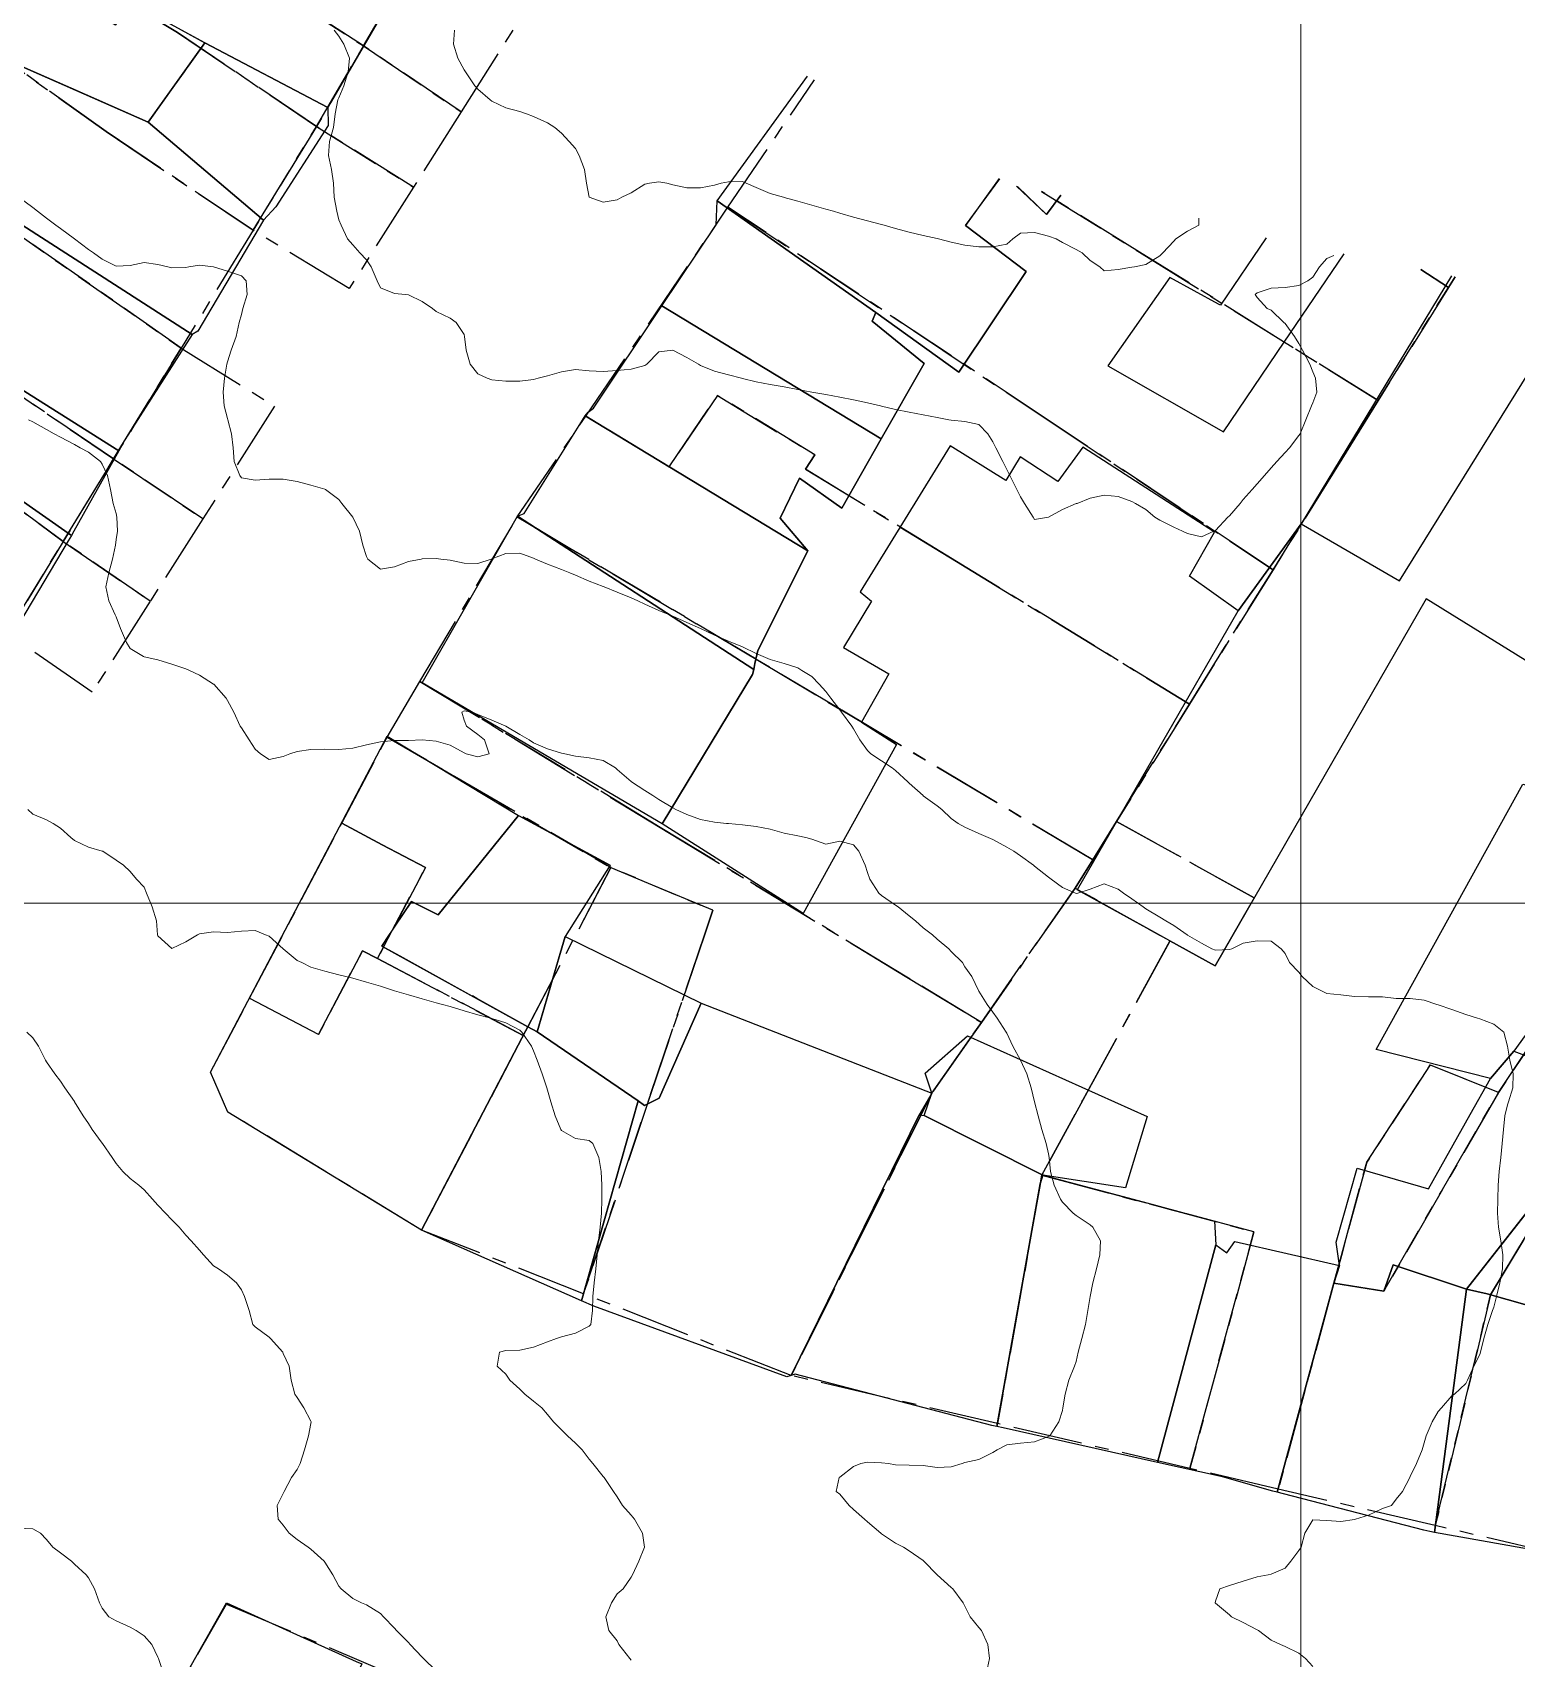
# Model space of a CAD drawing. Header units: centimetres. Extents: x 0 to 642158, y -847 to 649707.
# Drawn here: x 616421.2 to 616474.6, y 621760.2 to 621818.7 of the extents above; entities that cross this region are included whole.
import ezdxf

# ---------------------------------------------------------------- set-up
doc = ezdxf.new("R2010")
doc.units = ezdxf.units.CM
doc.header["$MEASUREMENT"] = 0
doc.linetypes.add('CENTERX2', pattern=[4, 2.5, -0.5, 0.5, -0.5])
doc.layers.add('MEV_grille', color=254, linetype='Continuous', lineweight=9)
doc.layers.add('WAL_topographie 0.5', color=253, linetype='Continuous', lineweight=20)
doc.layers.add('SPW_batiments', color=7, linetype='Continuous')
doc.layers.add('SPW_parcellaire cadastral', color=7, linetype='CENTERX2', lineweight=25, true_color=0xff0542)

# ---------------------------------------------------------------- blocks, each defined once
blk = doc.blocks.new('*U114')
at = {"layer": 'MEV_grille', "transparency": 33554687}
blk.add_lwpolyline([(-1338.461, 0), (1338.461, 0)], dxfattribs=at)
blk = doc.blocks.new('*U115')
at = {"layer": 'MEV_grille', "color": 0, "linetype": 'ByBlock', "lineweight": -2, "transparency": 16777216}
blk.add_blockref('*U114', (0, -600), dxfattribs=at)
blk = doc.blocks.new('*U112')
at = {"layer": 'MEV_grille', "transparency": 33554687}
blk.add_lwpolyline([(0, 1825.476), (0, -1825.476)], dxfattribs=at)
blk = doc.blocks.new('*U113')
at = {"layer": 'MEV_grille', "color": 0, "linetype": 'ByBlock', "lineweight": -2, "transparency": 16777216}
blk.add_blockref('*U112', (1100, 0), dxfattribs=at)

msp = doc.modelspace()

# ---------------------------------------------------------------- linework, layer by layer
at = {"layer": 'SPW_batiments'}
for points in [[(616423.56, 621823.672), (616424.767, 621822.32), (616424.847, 621822.23), (616424.899, 621822.29), (616426.132, 621822.012), (616425.988, 621821.792), (616425.192, 621820.576), (616424.684, 621819.799), (616425.972, 621819.097), (616427.438, 621818.298), (616426.837, 621817.457), (616426.767, 621817.359), (616426.695, 621817.258), (616426.349, 621816.774), (616425.401, 621815.446), (616422.635, 621816.667), (616420.781, 621817.486)], [(616429.818, 621820.24), (616431.291, 621821.839), (616434.332, 621820.24), (616431.954, 621816.136), (616431.86, 621815.973), (616427.437, 621818.298), (616424.684, 621819.799), (616425.988, 621821.791), (616426.132, 621822.012), (616429.818, 621820.24)], [(616431.86, 621815.973), (616431.866, 621815.326), (616429.986, 621812.404), (616429.544, 621811.924), (616425.401, 621815.446), (616427.437, 621818.298), (616431.86, 621815.973)], [(616425.401, 621815.446), (616429.544, 621811.924), (616427.189, 621807.937), (616426.983, 621807.82), (616418.223, 621813.452), (616418.241, 621813.768), (616420.781, 621817.486), (616425.401, 621815.446)], [(616455.983, 621813.42), (616454.773, 621811.733), (616456.952, 621810.08), (616454.533, 621806.462), (616451.552, 621808.611), (616445.849, 621812.626), (616449.087, 621817.099)], [(616426.983, 621807.82), (616424.561, 621804.03), (616424.343, 621803.641), (616415.98, 621808.907), (616415.577, 621809.352), (616418.196, 621812.997), (616418.223, 621813.452), (616426.983, 621807.82)], [(616472.231, 621809.922), (616466.835, 621801.021), (616464.568, 621797.888), (616462.818, 621799.138), (616463.718, 621800.721), (616458.985, 621803.771), (616458.085, 621802.537), (616456.735, 621803.42), (616456.218, 621802.57), (616454.218, 621803.82), (616450.985, 621798.57), (616451.386, 621798.237), (616450.386, 621796.57), (616452.019, 621795.62), (616451.036, 621793.887), (616452.286, 621793.087), (616448.937, 621787.019), (616443.873, 621790.235), (616447.12, 621795.6), (616447.158, 621795.778), (616447.204, 621795.998), (616447.302, 621796.461), (616449.106, 621800.043), (616448.112, 621801.223), (616448.802, 621802.655), (616450.331, 621801.583), (616451.742, 621804.068), (616453.279, 621806.777), (616451.416, 621808.294), (616451.552, 621808.611), (616454.533, 621806.462), (616456.952, 621810.08), (616454.773, 621811.733), (616456.003, 621813.41)], [(616451.552, 621808.611), (616451.416, 621808.294), (616453.279, 621806.777), (616451.742, 621804.068), (616443.86, 621808.847), (616445.811, 621811.761), (616445.849, 621812.626), (616451.552, 621808.611)], [(616456.605, 621813.147), (616457.685, 621812.132), (616458.195, 621812.819)], [(616458.195, 621812.819), (616457.685, 621812.132), (616456.639, 621813.14)], [(616465.575, 621811.296), (616463.934, 621808.871), (616463.857, 621808.913)], [(616463.857, 621808.913), (616462.117, 621809.871), (616459.884, 621806.688), (616464.035, 621804.321), (616466.224, 621807.545), (616468.379, 621810.717)], [(616424.343, 621803.641), (616422.731, 621800.75), (616422.643, 621800.593), (616414.302, 621806.445), (616415.83, 621808.824), (616415.98, 621808.907), (616424.343, 621803.641)], [(616451.742, 621804.068), (616450.331, 621801.583), (616448.802, 621802.655), (616448.112, 621801.223), (616449.106, 621800.043), (616441.108, 621804.893), (616441.212, 621805.028), (616441.399, 621805.168), (616443.86, 621808.847), (616451.742, 621804.068)], [(616487.185, 621799.824), (616484.519, 621795.741), (616484.337, 621795.859), (616478.968, 621799.373), (616476.486, 621795.123), (616471.318, 621798.322), (616463.737, 621785.138), (616462.117, 621786.033), (616458.787, 621787.871), (616458.79, 621787.877), (616464.568, 621797.888), (616466.835, 621801.021), (616470.368, 621798.972), (616476.608, 621809.018)], [(616422.643, 621800.593), (616422.528, 621800.399), (616420.782, 621797.457), (616420.672, 621797.323), (616416.716, 621800.326), (616412.432, 621803.533), (616414.302, 621806.445), (616422.643, 621800.593)], [(616449.106, 621800.043), (616447.302, 621796.461), (616447.204, 621795.998), (616447.158, 621795.778), (616438.676, 621801.289), (616438.91, 621801.392), (616441.008, 621804.734), (616441.108, 621804.893), (616449.106, 621800.043)], [(616447.158, 621795.778), (616447.12, 621795.6), (616443.873, 621790.235), (616435.241, 621795.306), (616438.676, 621801.289), (616447.158, 621795.778)], [(616438.704, 621790.53), (616435.817, 621786.963), (616434.862, 621787.449), (616433.936, 621786.082), (616433.795, 621785.842), (616439.042, 621782.946), (616438.973, 621782.812), (616435.227, 621775.642), (616428.265, 621779.881), (616427.643, 621781.314), (616433.983, 621793.391), (616438.704, 621790.53)], [(616473.632, 621781.092), (616469.531, 621782.133), (616474.796, 621791.662), (616480.278, 621790.108), (616474.471, 621782.068), (616473.632, 621781.092)], [(616435.817, 621786.963), (616438.704, 621790.53), (616442.003, 621788.747), (616440.38, 621786.189), (616439.986, 621784.842), (616439.379, 621782.76), (616439.043, 621782.946), (616437.204, 621783.961), (616437.053, 621784.059), (616437.05, 621784.053), (616437.046, 621784.048), (616434.566, 621785.416), (616433.795, 621785.842), (616434.862, 621787.449), (616435.817, 621786.963)], [(616443.762, 621780.383), (616443.237, 621780.121), (616443.008, 621780.278), (616439.379, 621782.76), (616440.38, 621786.189), (616445.267, 621783.793), (616443.762, 621780.383)], [(616453.562, 621780.558), (616453.104, 621779.778), (616448.51, 621770.413), (616448.351, 621770.364), (616441.409, 621772.904), (616440.968, 621773.099), (616443.008, 621780.278), (616443.237, 621780.121), (616443.762, 621780.383), (616445.267, 621783.793), (616453.562, 621780.558)], [(616439.378, 621782.76), (616443.008, 621780.278), (616440.968, 621773.099), (616435.227, 621775.642), (616438.973, 621782.812), (616439.042, 621782.946), (616439.378, 621782.76)], [(616457.553, 621777.617), (616453.285, 621779.752), (616453.562, 621780.558), (616453.315, 621781.278), (616454.837, 621782.622), (616461.292, 621779.727), (616460.523, 621777.153), (616457.553, 621777.617)], [(616468.205, 621774.362), (616468.088, 621775.2), (616468.839, 621777.862), (616471.119, 621777.205), (616471.406, 621777.122), (616472.905, 621779.797), (616473.632, 621781.092), (616474.471, 621782.068), (616478.368, 621780.609), (616477.092, 621779.029), (616474.827, 621776.137), (616472.772, 621773.516), (616470.134, 621774.395), (616469.802, 621773.448), (616469.189, 621773.545), (616468.654, 621773.63), (616468.009, 621773.732), (616468.205, 621774.362)], [(616478.368, 621780.609), (616481.237, 621779.534), (616479.75, 621776.77), (616478.966, 621774.429), (616478.678, 621773.57), (616478.062, 621772.398), (616477.911, 621772.11), (616473.515, 621773.352), (616472.772, 621773.516), (616477.092, 621779.029), (616478.368, 621780.609)], [(616453.285, 621779.752), (616457.553, 621777.617), (616457.455, 621777.302), (616455.897, 621768.58), (616455.711, 621768.62), (616448.654, 621770.458), (616448.51, 621770.413), (616453.104, 621779.778), (616453.285, 621779.752)], [(616461.152, 621776.653), (616463.711, 621775.959), (616463.759, 621775.112), (616461.672, 621767.295), (616456.117, 621768.53), (616455.897, 621768.58), (616457.455, 621777.302), (616457.553, 621777.617), (616461.152, 621776.653)], [(616468.205, 621774.362), (616468.009, 621773.732), (616465.974, 621766.219), (616465.809, 621766.262), (616464.003, 621766.777), (616461.672, 621767.295), (616463.759, 621775.112), (616464.162, 621774.825), (616464.448, 621775.228), (616468.205, 621774.362)], [(616472.772, 621773.515), (616471.619, 621764.777), (616471.453, 621764.806), (616471.236, 621764.862), (616466.192, 621766.163), (616465.974, 621766.219), (616468.009, 621773.732), (616469.802, 621773.448), (616470.134, 621774.395), (616472.772, 621773.515)], [(616473.515, 621773.352), (616477.911, 621772.11), (616477.841, 621771.976), (616477.79, 621771.763), (616475.931, 621764.01), (616475.746, 621764.043), (616471.619, 621764.777), (616472.772, 621773.515), (616473.515, 621773.352)], [(616432.878, 621760.142), (616433.076, 621760.053), (616428.79, 621750.703), (616426.23, 621751.953), (616423.237, 621753.416), (616428.217, 621762.244), (616432.878, 621760.142)]]:
    msp.add_lwpolyline(points, dxfattribs=at)
at = {"layer": 'SPW_parcellaire cadastral'}
for points in [[(616404.001, 621822.556), (616407.129, 621826.977), (616416.034, 621821.435), (616415.683, 621820.971), (616423.886, 621815.106), (616429.17, 621811.565), (616426.583, 621807.326), (616413.055, 621816.805), (616412.899, 621816.901), (616404.001, 621822.556)], [(616433.139, 621818.184), (616434.531, 621820.582), (616436.355, 621823.556), (616440.106, 621821.282), (616436.641, 621815.817), (616433.139, 621818.184)], [(616404.001, 621822.556), (616412.899, 621816.901), (616413.055, 621816.805), (616426.583, 621807.326), (616424.155, 621803.348), (616415.98, 621808.907), (616413.593, 621810.636), (616412.508, 621811.422), (616407.067, 621815.381), (616401.56, 621819.22), (616404.001, 621822.556)], [(616433.139, 621818.184), (616431.446, 621815.291), (616426.458, 621818.669), (616424.694, 621819.717), (616424.225, 621818.949), (616423.268, 621819.533), (616421.444, 621820.514), (616423.056, 621822.909), (616425.671, 621821.382), (616426.371, 621822.529), (616430.364, 621819.971), (616433.139, 621818.184)], [(616433.139, 621818.184), (616430.364, 621819.971), (616431.858, 621822.298), (616434.531, 621820.582), (616433.139, 621818.184)], [(616421.444, 621820.514), (616423.268, 621819.533), (616424.225, 621818.949), (616424.694, 621819.717), (616426.458, 621818.669), (616431.446, 621815.291), (616429.17, 621811.565), (616423.886, 621815.106), (616415.683, 621820.971), (616416.034, 621821.435), (616419.668, 621819.038), (616420.91, 621820.753), (616421.444, 621820.514)], [(616433.139, 621818.184), (616436.641, 621815.817), (616434.933, 621813.114), (616431.446, 621815.291), (616433.139, 621818.184)], [(616469.599, 621805.448), (616468.289, 621803.34), (616465.819, 621799.367), (616457.596, 621804.835), (616446.233, 621812.391), (616449.338, 621816.965)], [(616407.067, 621815.381), (616412.508, 621811.422), (616413.593, 621810.636), (616415.98, 621808.907), (616424.155, 621803.348), (616422.348, 621800.383), (616411.812, 621808.181), (616404.994, 621813.354), (616405.354, 621813.706), (616407.067, 621815.381)], [(616431.446, 621815.291), (616434.933, 621813.114), (616432.625, 621809.465), (616429.17, 621811.565), (616431.446, 621815.291)], [(616402.701, 621811.113), (616404.994, 621813.354), (616411.812, 621808.181), (616422.348, 621800.383), (616420.336, 621797.072), (616414.955, 621801.641), (616410.486, 621805.049), (616408.585, 621806.764), (616405.026, 621809.395), (616402.701, 621811.113)], [(616457.504, 621812.961), (616461.022, 621810.776), (616469.599, 621805.448)], [(616469.599, 621805.448), (616461.022, 621810.776), (616457.504, 621812.961)], [(616462.819, 621794.54), (616454.449, 621799.66), (616449.015, 621802.985), (616449.359, 621803.491), (616445.862, 621805.631), (616444.118, 621803.068), (616441.125, 621804.882), (616446.233, 621812.391), (616457.596, 621804.835), (616465.819, 621799.367), (616462.819, 621794.54)], [(616462.117, 621786.032), (616463.735, 621785.133), (616465.14, 621787.577), (616460.198, 621790.323), (616462.819, 621794.54), (616465.819, 621799.367), (616468.289, 621803.34), (616469.599, 621805.448), (616472.121, 621809.505), (616472.363, 621809.895)], [(616471.128, 621810.15), (616472.121, 621809.505), (616469.599, 621805.448)], [(616472.363, 621809.895), (616472.121, 621809.505), (616471.128, 621810.15)], [(616480.357, 621808.245), (616487.002, 621800.056), (616484.229, 621795.93), (616481.329, 621791.613), (616480.32, 621790.112), (616473.921, 621780.589), (616471.471, 621781.572), (616469.189, 621778.086), (616468.278, 621774.721), (616468.01, 621773.731), (616466.007, 621766.336), (616462.832, 621767.076), (616465.133, 621775.573), (616457.515, 621777.614), (616458.989, 621780.31), (616462.117, 621786.032)], [(616426.583, 621807.326), (616429.942, 621805.244), (616427.364, 621801.198), (616424.155, 621803.348), (616426.583, 621807.326)], [(616441.125, 621804.882), (616444.118, 621803.068), (616445.862, 621805.631), (616449.359, 621803.491), (616449.015, 621802.985), (616454.449, 621799.66), (616462.819, 621794.54), (616460.198, 621790.323), (616459.342, 621788.947), (616450.307, 621794.327), (616447.248, 621796.148), (616438.662, 621801.262), (616441.125, 621804.882)], [(616425.476, 621798.241), (616422.348, 621800.383), (616424.155, 621803.348), (616427.364, 621801.198), (616425.476, 621798.241)], [(616455.341, 621783.104), (616452.605, 621784.765), (616443.798, 621790.11), (616435.167, 621795.349), (616438.662, 621801.262), (616447.248, 621796.148), (616450.307, 621794.327), (616459.342, 621788.947), (616458.708, 621787.926), (616455.341, 621783.104)], [(616425.476, 621798.241), (616423.386, 621794.966), (616420.336, 621797.072), (616422.348, 621800.383), (616425.476, 621798.241)], [(616442.028, 621788.663), (616435.411, 621792.52), (616433.986, 621793.351), (616435.167, 621795.349), (616443.798, 621790.11), (616452.605, 621784.765), (616455.341, 621783.104), (616455.041, 621782.675), (616453.562, 621780.558), (616448.51, 621770.412), (616441.04, 621773.353), (616443.454, 621780.511), (616445.386, 621786.24), (616445.687, 621787.135), (616442.028, 621788.663)], [(616438.879, 621782.635), (616433.638, 621785.396), (616435.362, 621788.67), (616433.813, 621789.486), (616432.354, 621790.255), (616433.986, 621793.351), (616435.411, 621792.52), (616442.028, 621788.663), (616439.042, 621782.946), (616438.879, 621782.635)], [(616481.329, 621791.613), (616482.607, 621790.046), (616483.231, 621789.282), (616482.097, 621787.373), (616476.899, 621778.732), (616473.639, 621773.313), (616471.651, 621765.021), (616466.007, 621766.336), (616468.01, 621773.731), (616469.803, 621773.448), (616471.86, 621777.015), (616473.921, 621780.589), (616480.32, 621790.112), (616481.329, 621791.613)], [(616429.045, 621783.973), (616432.354, 621790.255), (616433.813, 621789.486), (616435.362, 621788.67), (616433.638, 621785.396), (616433.107, 621785.676), (616431.522, 621782.668), (616429.045, 621783.973)], [(616460.198, 621790.323), (616465.14, 621787.577), (616463.735, 621785.133), (616462.117, 621786.032), (616458.708, 621787.926), (616459.342, 621788.947), (616460.198, 621790.323)], [(616475.935, 621764.023), (616471.651, 621765.021), (616473.639, 621773.313), (616476.899, 621778.732), (616482.097, 621787.373), (616483.231, 621789.282), (616485.096, 621786.993), (616484.095, 621784.922), (616480.132, 621776.716), (616478.619, 621773.585), (616477.842, 621771.975), (616475.935, 621764.023)], [(616438.879, 621782.635), (616439.042, 621782.946), (616442.028, 621788.663), (616445.687, 621787.135), (616445.386, 621786.24), (616443.454, 621780.511), (616441.04, 621773.353), (616435.226, 621775.641), (616438.879, 621782.635)], [(616455.917, 621768.687), (616448.51, 621770.412), (616453.562, 621780.558), (616455.041, 621782.675), (616455.341, 621783.104), (616458.708, 621787.926), (616462.117, 621786.032), (616458.989, 621780.31), (616457.515, 621777.614), (616455.917, 621768.687)], [(616429.045, 621783.973), (616431.522, 621782.668), (616433.107, 621785.676), (616433.638, 621785.396), (616438.879, 621782.635), (616435.226, 621775.641), (616428.265, 621779.88), (616427.643, 621781.313), (616429.045, 621783.973)], [(616473.921, 621780.589), (616471.86, 621777.015), (616469.803, 621773.448), (616468.01, 621773.731), (616468.278, 621774.721), (616469.189, 621778.086), (616471.471, 621781.572), (616473.921, 621780.589)], [(616455.917, 621768.687), (616457.515, 621777.614), (616465.133, 621775.573), (616462.832, 621767.076), (616455.917, 621768.687)], [(616442.011, 621756.467), (616435.879, 621747.104), (616434.193, 621744.9), (616433.876, 621744.484), (616433.09, 621743.42), (616432.259, 621742.317), (616429.804, 621743.702), (616423.94, 621746.987), (616420.675, 621748.816), (616421.129, 621749.756), (616423.23, 621753.446), (616428.219, 621762.205), (616437.804, 621758.126), (616442.011, 621756.467)]]:
    msp.add_lwpolyline(points, dxfattribs=at)
at = {"layer": 'WAL_topographie 0.5'}
for points in [[(616432.087, 621818.75), (616432.25, 621818.532), (616432.433, 621818.25), (616432.629, 621817.75), (616432.592, 621817.25), (616432.434, 621816.75), (616432.25, 621816.316), (616432.216, 621816.25), (616432.119, 621815.75), (616432.054, 621815.25), (616431.911, 621814.75), (616431.875, 621814.25), (616431.986, 621813.75), (616432.054, 621813.25), (616432.089, 621812.75), (616432.177, 621812.25), (616432.25, 621811.942), (616432.336, 621811.75), (616432.564, 621811.25), (616432.75, 621811.045), (616433, 621810.75), (616433.25, 621810.505), (616433.417, 621810.25), (616433.627, 621809.75), (616433.75, 621809.5), (616434.25, 621809.293), (616434.65, 621809.25), (616434.75, 621809.24), (616435.25, 621809), (616435.614, 621808.75), (616435.75, 621808.65), (616436.25, 621808.409), (616436.469, 621808.25), (616436.75, 621807.822), (616436.769, 621807.75), (616436.822, 621807.25), (616436.968, 621806.75), (616437.25, 621806.405), (616437.583, 621806.25), (616437.75, 621806.192), (616438.25, 621806.141), (616438.75, 621806.14), (616439.25, 621806.206), (616439.408, 621806.25), (616439.75, 621806.332), (616440.25, 621806.471), (616440.75, 621806.558), (616441.25, 621806.509), (616441.75, 621806.483), (616442.25, 621806.527), (616442.75, 621806.57), (616443.25, 621806.7), (616443.324, 621806.75), (616443.75, 621807.192), (616444.25, 621807.25), (616444.25, 621807.25), (616444.25, 621807.25), (616444.75, 621806.996), (616445.175, 621806.75), (616445.25, 621806.706), (616445.75, 621806.496), (616446.25, 621806.364), (616446.714, 621806.25), (616446.75, 621806.242), (616447.25, 621806.117), (616447.75, 621806.02), (616448.25, 621805.934), (616448.75, 621805.846), (616449.25, 621805.75), (616449.25, 621805.75), (616449.75, 621805.658), (616450.25, 621805.569), (616450.75, 621805.47), (616451.25, 621805.358), (616451.714, 621805.25), (616451.75, 621805.242), (616452.25, 621805.129), (616452.75, 621805.025), (616453.25, 621804.931), (616453.75, 621804.835), (616454.167, 621804.75), (616454.25, 621804.734), (616454.75, 621804.698), (616455.25, 621804.589), (616455.572, 621804.25), (616455.75, 621803.966), (616455.858, 621803.75), (616456.108, 621803.25), (616456.25, 621802.966), (616456.358, 621802.75), (616456.613, 621802.25), (616456.75, 621801.987), (616456.893, 621801.75), (616457.205, 621801.25), (616457.25, 621801.167), (616457.75, 621801.25), (616457.75, 621801.25), (616458.25, 621801.529), (616458.75, 621801.741), (616458.776, 621801.75), (616459.25, 621801.934), (616459.75, 621802.049), (616460.25, 621801.993), (616460.75, 621801.823), (616460.882, 621801.75), (616461.25, 621801.528), (616461.574, 621801.25), (616461.75, 621801.142), (616462.25, 621800.901), (616462.572, 621800.75), (616462.75, 621800.667), (616463.25, 621800.554), (616463.689, 621800.75), (616463.75, 621800.78), (616464.198, 621801.25), (616464.25, 621801.307), (616464.635, 621801.75), (616464.75, 621801.89), (616465.064, 621802.25), (616465.25, 621802.458), (616465.509, 621802.75), (616465.75, 621803.023), (616465.953, 621803.25), (616466.25, 621803.577), (616466.407, 621803.75), (616466.75, 621804.184), (616466.796, 621804.25), (616466.993, 621804.75), (616467.2, 621805.25), (616467.25, 621805.362), (616467.397, 621805.75), (616467.351, 621806.25), (616467.25, 621806.477), (616467.139, 621806.75), (616466.876, 621807.25), (616466.75, 621807.5), (616466.587, 621807.75), (616466.25, 621808.213), (616466.207, 621808.25), (616465.75, 621808.688), (616465.604, 621808.75), (616465.25, 621809.142), (616465.183, 621809.25), (616465.25, 621809.31), (616465.75, 621809.484), (616466.25, 621809.511), (616466.75, 621809.578), (616467.076, 621809.75), (616467.25, 621809.875), (616467.488, 621810.25), (616467.75, 621810.551), (616468, 621810.653)], [(616436.41, 621818.75), (616436.376, 621818.25), (616436.527, 621817.75), (616436.75, 621817.33), (616436.797, 621817.25), (616437.132, 621816.75), (616437.25, 621816.634), (616437.689, 621816.25), (616437.75, 621816.2), (616438.25, 621815.962), (616438.75, 621815.833), (616439, 621815.75), (616439.25, 621815.656), (616439.75, 621815.42), (616440.007, 621815.25), (616440.25, 621815.05), (616440.529, 621814.75), (616440.75, 621814.5), (616440.888, 621814.25), (616441.076, 621813.75), (616441.15, 621813.25), (616441.25, 621812.75), (616441.25, 621812.75), (616441.75, 621812.568), (616442.25, 621812.661), (616442.417, 621812.75), (616442.75, 621812.909), (616443.25, 621813.217), (616443.417, 621813.25), (616443.75, 621813.304), (616444.036, 621813.25), (616444.25, 621813.19), (616444.75, 621813.089), (616445.25, 621813.083), (616445.75, 621813.183), (616445.987, 621813.25), (616446.25, 621813.309), (616446.75, 621813.312), (616446.887, 621813.25), (616447.25, 621813.094), (616447.75, 621812.88), (616448.234, 621812.75), (616448.25, 621812.745), (616448.75, 621812.603), (616449.25, 621812.462), (616449.75, 621812.323), (616450.023, 621812.25), (616450.25, 621812.176), (616450.75, 621812.03), (616451.25, 621811.902), (616451.75, 621811.776), (616451.844, 621811.75), (616452.25, 621811.627), (616452.75, 621811.493), (616453.25, 621811.378), (616453.75, 621811.262), (616453.794, 621811.25), (616454.25, 621811.137), (616454.75, 621811.025), (616455.25, 621810.968), (616455.75, 621810.969), (616456.25, 621811.059), (616456.472, 621811.25), (616456.75, 621811.458), (616457.25, 621811.483), (616457.75, 621811.352), (616458.023, 621811.25), (616458.25, 621811.118), (616458.75, 621810.875), (616458.958, 621810.75), (616459.25, 621810.474), (616459.59, 621810.25), (616459.75, 621810.107), (616460.25, 621810.158), (616460.75, 621810.235), (616460.841, 621810.25), (616461.25, 621810.33), (616461.75, 621810.65), (616461.855, 621810.75), (616462.25, 621811.175), (616462.323, 621811.25), (616462.75, 621811.532), (616463.159, 621811.75), (616463.159, 621812)], [(616420.75, 621812.75), (616421.25, 621812.375), (616421.417, 621812.25), (616421.75, 621812), (616422.083, 621811.75), (616422.25, 621811.625), (616422.75, 621811.25), (616422.75, 621811.25), (616423.25, 621810.875), (616423.432, 621810.75), (616423.75, 621810.52), (616424.25, 621810.27), (616424.75, 621810.294), (616425.25, 621810.399), (616425.75, 621810.329), (616426.107, 621810.25), (616426.25, 621810.215), (616426.75, 621810.228), (616426.861, 621810.25), (616427.25, 621810.314), (616427.75, 621810.25), (616427.75, 621810.25), (616428.25, 621810.088), (616428.75, 621809.924), (616428.917, 621809.75), (616428.953, 621809.25), (616428.805, 621808.75), (616428.75, 621808.536), (616428.666, 621808.25), (616428.557, 621807.75), (616428.377, 621807.25), (616428.25, 621806.831), (616428.229, 621806.75), (616428.146, 621806.25), (616428.091, 621805.75), (616428.136, 621805.25), (616428.25, 621804.794), (616428.263, 621804.75), (616428.394, 621804.25), (616428.453, 621803.75), (616428.493, 621803.25), (616428.694, 621802.75), (616428.75, 621802.674), (616429.25, 621802.583), (616429.75, 621802.623), (616430.25, 621802.621), (616430.75, 621802.542), (616431.25, 621802.4), (616431.75, 621802.26), (616431.768, 621802.25), (616432.25, 621801.885), (616432.364, 621801.75), (616432.75, 621801.25), (616432.75, 621801.25), (616432.991, 621800.75), (616433.113, 621800.25), (616433.25, 621799.845), (616433.291, 621799.75), (616433.75, 621799.387), (616434.25, 621799.47), (616434.75, 621799.66), (616435.212, 621799.75), (616435.25, 621799.759), (616435.75, 621799.772), (616435.917, 621799.75), (616436.25, 621799.712), (616436.75, 621799.602), (616437.25, 621799.596), (616437.726, 621799.75), (616437.75, 621799.758), (616438.25, 621799.951), (616438.75, 621799.957), (616439.25, 621799.778), (616439.317, 621799.75), (616439.75, 621799.569), (616440.25, 621799.375), (616440.55, 621799.25), (616440.75, 621799.167), (616441.25, 621798.958), (616441.75, 621798.764), (616441.786, 621798.75), (616442.25, 621798.564), (616442.75, 621798.359), (616442.992, 621798.25), (616443.25, 621798.123), (616443.75, 621797.898), (616444.13, 621797.75), (616444.25, 621797.699), (616444.75, 621797.475), (616445.25, 621797.25), (616445.25, 621797.25), (616445.75, 621797.021), (616446.25, 621796.801), (616446.37, 621796.75), (616446.75, 621796.594), (616447.25, 621796.357), (616447.5, 621796.25), (616447.75, 621796.145), (616448.25, 621795.996), (616448.75, 621795.837), (616448.886, 621795.75), (616449.25, 621795.531), (616449.516, 621795.25), (616449.75, 621794.996), (616449.932, 621794.75), (616450.25, 621794.332), (616450.312, 621794.25), (616450.679, 621793.75), (616450.75, 621793.644), (616450.976, 621793.25), (616451.25, 621792.866), (616451.37, 621792.75), (616451.75, 621792.504), (616452.128, 621792.25), (616452.25, 621792.158), (616452.7, 621791.75), (616452.75, 621791.7), (616453.245, 621791.25), (616453.25, 621791.246), (616453.75, 621790.878), (616453.923, 621790.75), (616454.25, 621790.43), (616454.504, 621790.25), (616454.75, 621790.112), (616455.25, 621789.895), (616455.583, 621789.75), (616455.75, 621789.668), (616456.25, 621789.402), (616456.509, 621789.25), (616456.75, 621789.085), (616457.207, 621788.75), (616457.25, 621788.716), (616457.75, 621788.322), (616457.85, 621788.25), (616458.25, 621787.953), (616458.719, 621787.75), (616458.75, 621787.735), (616458.806, 621787.75), (616459.25, 621787.893), (616459.75, 621788.075), (616460.25, 621787.894), (616460.443, 621787.75), (616460.75, 621787.542), (616461.154, 621787.25), (616461.25, 621787.186), (616461.75, 621786.884), (616461.964, 621786.75), (616462.25, 621786.578), (616462.737, 621786.25), (616462.75, 621786.242), (616463.25, 621785.95), (616463.625, 621785.75), (616463.75, 621785.702), (616464.25, 621785.725), (616464.338, 621785.75), (616464.75, 621785.95), (616465.25, 621786.031), (616465.75, 621786.015), (616466.11, 621785.75), (616466.25, 621785.575), (616466.417, 621785.25), (616466.75, 621784.908), (616466.87, 621784.75), (616467.25, 621784.392), (616467.538, 621784.25), (616467.75, 621784.142), (616468.25, 621784.087), (616468.75, 621784.034), (616469.25, 621784.026), (616469.75, 621784.026), (616470.25, 621783.966), (616470.75, 621783.961), (616471.25, 621783.899), (616471.708, 621783.75), (616471.75, 621783.737), (616472.25, 621783.562), (616472.75, 621783.383), (616473.167, 621783.25), (616473.25, 621783.225), (616473.75, 621783.039), (616474.11, 621782.75), (616474.25, 621782.25), (616474.25, 621782.25), (616474.327, 621781.75), (616474.446, 621781.25), (616474.438, 621780.75), (616474.276, 621780.25), (616474.25, 621780.146), (616474.151, 621779.75), (616474.103, 621779.25), (616474.059, 621778.75), (616474, 621778.25), (616473.944, 621777.75), (616473.913, 621777.25), (616473.892, 621776.75), (616473.887, 621776.25), (616473.919, 621775.75), (616474.004, 621775.25), (616474.081, 621774.75), (616474.064, 621774.25), (616473.97, 621773.75), (616473.85, 621773.25), (616473.75, 621772.875), (616473.707, 621772.75), (616473.542, 621772.25), (616473.393, 621771.75), (616473.27, 621771.25), (616473.25, 621771.173), (616473.03, 621770.75), (616472.804, 621770.25), (616472.75, 621770.125), (616472.341, 621769.75), (616472.25, 621769.679), (616471.875, 621769.25), (616471.75, 621769.125), (616471.536, 621768.75), (616471.319, 621768.25), (616471.25, 621768), (616471.181, 621767.75), (616470.974, 621767.25), (616470.75, 621766.786), (616470.732, 621766.75), (616470.474, 621766.25), (616470.25, 621765.967), (616470.071, 621765.75), (616469.75, 621765.632), (616469.25, 621765.395), (616468.782, 621765.25), (616468.75, 621765.237), (616468.25, 621765.174), (616467.75, 621765.203), (616467.25, 621765.224), (616466.96, 621764.75), (616466.828, 621764.25), (616466.75, 621764.131), (616466.464, 621763.75), (616466.25, 621763.489), (616465.75, 621763.282), (616465.65, 621763.25), (616465.25, 621763.182), (616464.75, 621763.031), (616464.25, 621762.87), (616463.91, 621762.75), (616463.75, 621762.306), (616463.74, 621762.25), (616463.75, 621762.241), (616464.25, 621761.815), (616464.331, 621761.75), (616464.75, 621761.54), (616465.25, 621761.278), (616465.292, 621761.25), (616465.75, 621760.912), (616466.089, 621760.75), (616466.25, 621760.676), (616466.75, 621760.44), (616466.983, 621760.25), (616467.25, 621759.958)], [(616421.101, 621804.75), (616421.25, 621804.675), (616421.75, 621804.409), (616422.025, 621804.25), (616422.25, 621804.133), (616422.75, 621803.864), (616422.952, 621803.75), (616423.25, 621803.59), (616423.684, 621803.25), (616423.75, 621803.162), (616423.935, 621802.75), (616424.045, 621802.25), (616424.142, 621801.75), (616424.25, 621801.387), (616424.278, 621801.25), (616424.293, 621800.75), (616424.25, 621800.456), (616424.221, 621800.25), (616424.117, 621799.75), (616423.984, 621799.25), (616423.873, 621798.75), (616423.99, 621798.25), (616424.218, 621797.75), (616424.25, 621797.674), (616424.409, 621797.25), (616424.619, 621796.75), (616424.75, 621796.533), (616425.234, 621796.25), (616425.25, 621796.242), (616425.75, 621796.123), (616426.25, 621795.972), (616426.75, 621795.811), (616426.89, 621795.75), (616427.25, 621795.583), (616427.75, 621795.26), (616427.761, 621795.25), (616428.203, 621794.75), (616428.25, 621794.672), (616428.483, 621794.25), (616428.711, 621793.75), (616428.75, 621793.688), (616429.028, 621793.25), (616429.25, 621792.924), (616429.438, 621792.75), (616429.75, 621792.542), (616430.25, 621792.66), (616430.491, 621792.75), (616430.75, 621792.83), (616431.25, 621792.909), (616431.75, 621792.919), (616432.25, 621792.907), (616432.75, 621792.956), (616433.25, 621793.077), (616433.75, 621793.182), (616434.25, 621793.225), (616434.75, 621793.234), (616435.25, 621793.25), (616435.25, 621793.25), (616435.25, 621793.25), (616435.75, 621793.21), (616436.25, 621793.067), (616436.75, 621792.792), (616436.821, 621792.75), (616437.25, 621792.643), (616437.65, 621792.75), (616437.487, 621793.25), (616437.25, 621793.446), (616436.838, 621793.75), (616436.75, 621793.964), (616436.673, 621794.25), (616436.75, 621794.292), (616437.036, 621794.25), (616437.25, 621794.162), (616437.75, 621793.964), (616438.25, 621793.75), (616438.25, 621793.75), (616438.75, 621793.446), (616439.095, 621793.25), (616439.25, 621793.148), (616439.75, 621792.936), (616440.25, 621792.78), (616440.368, 621792.75), (616440.75, 621792.669), (616441.25, 621792.612), (616441.75, 621792.507), (616442.19, 621792.25), (616442.25, 621792.194), (616442.75, 621791.76), (616442.765, 621791.75), (616443.25, 621791.433), (616443.529, 621791.25), (616443.75, 621791.108), (616444.25, 621790.806), (616444.361, 621790.75), (616444.75, 621790.569), (616445.25, 621790.393), (616445.75, 621790.295), (616446.179, 621790.25), (616446.25, 621790.245), (616446.75, 621790.201), (616447.25, 621790.136), (616447.75, 621790.047), (616448.25, 621789.899), (616448.75, 621789.81), (616449.036, 621789.75), (616449.25, 621789.68), (616449.75, 621789.509), (616450.25, 621789.611), (616450.75, 621789.476), (616450.937, 621789.25), (616451.161, 621788.75), (616451.25, 621788.484), (616451.327, 621788.25), (616451.655, 621787.75), (616451.75, 621787.658), (616452.25, 621787.317), (616452.345, 621787.25), (616452.75, 621786.928), (616452.974, 621786.75), (616453.25, 621786.504), (616453.58, 621786.25), (616453.75, 621786.087), (616454.167, 621785.75), (616454.25, 621785.65), (616454.662, 621785.25), (616454.75, 621785.1), (616455, 621784.75), (616455.234, 621784.25), (616455.25, 621784.227), (616455.542, 621783.75), (616455.75, 621783.472), (616455.904, 621783.25), (616456.233, 621782.75), (616456.25, 621782.717), (616456.469, 621782.25), (616456.75, 621781.75), (616456.75, 621781.75), (616456.967, 621781.25), (616457.125, 621780.75), (616457.25, 621780.25), (616457.25, 621780.25), (616457.375, 621779.75), (616457.512, 621779.25), (616457.667, 621778.75), (616457.75, 621778.375), (616457.775, 621778.25), (616457.829, 621777.75), (616457.956, 621777.25), (616458.183, 621776.75), (616458.25, 621776.639), (616458.639, 621776.25), (616458.75, 621776.167), (616459.25, 621775.833), (616459.35, 621775.75), (616459.617, 621775.25), (616459.6, 621774.75), (616459.479, 621774.25), (616459.342, 621773.75), (616459.25, 621773.25), (616459.25, 621773.25), (616459.163, 621772.75), (616459.077, 621772.25), (616458.953, 621771.75), (616458.823, 621771.25), (616458.75, 621770.917), (616458.685, 621770.75), (616458.484, 621770.25), (616458.352, 621769.75), (616458.269, 621769.25), (616458.25, 621769.159), (616458.128, 621768.75), (616457.798, 621768.25), (616457.75, 621768.218), (616457.25, 621768.028), (616456.75, 621767.979), (616456.25, 621767.919), (616455.912, 621767.75), (616455.75, 621767.652), (616455.25, 621767.4), (616454.75, 621767.286), (616454.655, 621767.25), (616454.25, 621767.135), (616453.75, 621767.104), (616453.25, 621767.183), (616452.75, 621767.192), (616452.25, 621767.207), (616452, 621767.25), (616451.75, 621767.283), (616451.25, 621767.298), (616451.012, 621767.25), (616450.75, 621767.142), (616450.25, 621766.76), (616450.23, 621766.75), (616450.118, 621766.25), (616450.25, 621766.15), (616450.583, 621765.75), (616450.75, 621765.596), (616451.145, 621765.25), (616451.25, 621765.159), (616451.724, 621764.75), (616451.75, 621764.729), (616452.25, 621764.386), (616452.538, 621764.25), (616452.75, 621764.113), (616453.25, 621763.77), (616453.273, 621763.75), (616453.75, 621763.25), (616453.75, 621763.25), (616454.25, 621762.798), (616454.313, 621762.75), (616454.686, 621762.25), (616454.75, 621762.125), (616454.933, 621761.75), (616455.25, 621761.356), (616455.345, 621761.25), (616455.576, 621760.75), (616455.636, 621760.25), (616455.519, 621759.75)], [(616421.075, 621790.75), (616421.25, 621790.583), (616421.75, 621790.386), (616421.987, 621790.25), (616422.25, 621790.078), (616422.615, 621789.75), (616422.75, 621789.641), (616423.25, 621789.394), (616423.75, 621789.258), (616423.768, 621789.25), (616424.25, 621788.936), (616424.508, 621788.75), (616424.75, 621788.523), (616424.981, 621788.25), (616425.25, 621787.966), (616425.341, 621787.75), (616425.548, 621787.25), (616425.696, 621786.75), (616425.738, 621786.25), (616425.75, 621786.214), (616426.25, 621785.761), (616426.75, 621786), (616427.167, 621786.25), (616427.25, 621786.284), (616427.75, 621786.353), (616428.25, 621786.328), (616428.75, 621786.382), (616429.25, 621786.402), (616429.619, 621786.25), (616429.75, 621786.196), (616430.25, 621785.75), (616430.25, 621785.75), (616430.75, 621785.329), (616430.917, 621785.25), (616431.25, 621785.087), (616431.75, 621784.948), (616432.25, 621784.81), (616432.5, 621784.75), (616432.75, 621784.69), (616433.25, 621784.552), (616433.75, 621784.398), (616434.214, 621784.25), (616434.25, 621784.239), (616434.75, 621784.087), (616435.25, 621783.943), (616435.75, 621783.81), (616435.977, 621783.75), (616436.25, 621783.677), (616436.75, 621783.518), (616437.25, 621783.375), (616437.708, 621783.25), (616437.75, 621783.239), (616438.25, 621783.083), (616438.75, 621782.827), (616438.825, 621782.75), (616439.176, 621782.25), (616439.25, 621782.083), (616439.373, 621781.75), (616439.554, 621781.25), (616439.724, 621780.75), (616439.75, 621780.667), (616439.871, 621780.25), (616440.021, 621779.75), (616440.23, 621779.25), (616440.25, 621779.213), (616440.75, 621778.926), (616441.25, 621778.863), (616441.375, 621778.75), (616441.599, 621778.25), (616441.677, 621777.75), (616441.702, 621777.25), (616441.7, 621776.75), (616441.686, 621776.25), (616441.644, 621775.75), (616441.581, 621775.25), (616441.534, 621774.75), (616441.487, 621774.25), (616441.429, 621773.75), (616441.38, 621773.25), (616441.369, 621772.75), (616441.308, 621772.25), (616441.25, 621772.183), (616440.75, 621771.932), (616440.25, 621771.807), (616440.075, 621771.75), (616439.75, 621771.625), (616439.25, 621771.435), (616438.75, 621771.329), (616438.25, 621771.311), (616438.019, 621771.25), (616437.941, 621770.75), (616438.25, 621770.466), (616438.393, 621770.25), (616438.75, 621769.922), (616438.931, 621769.75), (616439.25, 621769.489), (616439.543, 621769.25), (616439.75, 621769.01), (616439.963, 621768.75), (616440.25, 621768.458), (616440.469, 621768.25), (616440.75, 621767.983), (616440.996, 621767.75), (616441.25, 621767.413), (616441.377, 621767.25), (616441.75, 621766.784), (616441.78, 621766.75), (616442.117, 621766.25), (616442.25, 621766.059), (616442.444, 621765.75), (616442.75, 621765.399), (616442.877, 621765.25), (616443.163, 621764.75), (616443.232, 621764.25), (616443.028, 621763.75), (616442.8, 621763.25), (616442.75, 621763.167), (616442.472, 621762.75), (616442.25, 621762.568), (616442.044, 621762.25), (616441.847, 621761.75), (616441.956, 621761.25), (616442.25, 621760.88), (616442.316, 621760.75), (616442.705, 621760.25), (616442.75, 621760.192)], [(616421.038, 621782.75), (616421.25, 621782.548), (616421.455, 621782.25), (616421.71, 621781.75), (616421.75, 621781.69), (616422.048, 621781.25), (616422.25, 621780.995), (616422.406, 621780.75), (616422.75, 621780.259), (616422.756, 621780.25), (616423.062, 621779.75), (616423.25, 621779.467), (616423.39, 621779.25), (616423.75, 621778.758), (616423.755, 621778.75), (616424.107, 621778.25), (616424.25, 621778.035), (616424.484, 621777.75), (616424.75, 621777.494), (616425.067, 621777.25), (616425.25, 621777.086), (616425.551, 621776.75), (616425.75, 621776.532), (616426.024, 621776.25), (616426.25, 621776.007), (616426.519, 621775.75), (616426.75, 621775.462), (616426.946, 621775.25), (616427.25, 621774.923), (616427.391, 621774.75), (616427.75, 621774.36), (616427.926, 621774.25), (616428.25, 621774.019), (616428.576, 621773.75), (616428.75, 621773.491), (616428.856, 621773.25), (616429.033, 621772.75), (616429.165, 621772.25), (616429.25, 621772.158), (616429.75, 621771.791), (616429.797, 621771.75), (616430.234, 621771.25), (616430.25, 621771.2), (616430.464, 621770.75), (616430.532, 621770.25), (616430.675, 621769.75), (616430.75, 621769.63), (616430.988, 621769.25), (616431.25, 621768.773), (616431.262, 621768.75), (616431.25, 621768.688), (616431.158, 621768.25), (616431.019, 621767.75), (616430.861, 621767.25), (616430.75, 621767.04), (616430.546, 621766.75), (616430.29, 621766.25), (616430.25, 621766.173), (616430.038, 621765.75), (616430.067, 621765.25), (616430.25, 621765.042), (616430.469, 621764.75), (616430.75, 621764.517), (616431.147, 621764.25), (616431.25, 621764.175), (616431.719, 621763.75), (616431.75, 621763.713), (616432.038, 621763.25), (616432.25, 621762.85), (616432.333, 621762.75), (616432.75, 621762.407), (616433.07, 621762.25), (616433.25, 621762.17), (616433.75, 621761.867), (616433.858, 621761.75), (616434.25, 621761.333), (616434.327, 621761.25), (616434.75, 621760.819), (616434.814, 621760.75), (616435.25, 621760.297), (616435.295, 621760.25), (616435.75, 621759.804)], [(616420.75, 621764.934), (616421.25, 621764.901), (616421.529, 621764.75), (616421.75, 621764.523), (616421.975, 621764.25), (616422.25, 621764.046), (616422.64, 621763.75), (616422.75, 621763.635), (616423.167, 621763.25), (616423.25, 621763.143), (616423.474, 621762.75), (616423.647, 621762.25), (616423.75, 621762.056), (616423.987, 621761.75), (616424.25, 621761.598), (616424.75, 621761.368), (616424.966, 621761.25), (616425.25, 621761.066), (616425.531, 621760.75), (616425.75, 621760.298), (616425.769, 621760.25), (616425.944, 621759.75)]]:
    msp.add_lwpolyline(points, dxfattribs=at)

# ---------------------------------------------------------------- block references
at = {"layer": 'MEV_grille', "transparency": 33554687}
for name, p in [('*U113', (615366.814, 620593.644)), ('*U115', (616669.481, 622387.381))]:
    msp.add_blockref(name, p, dxfattribs=at)

doc.saveas('drawing.dxf')
